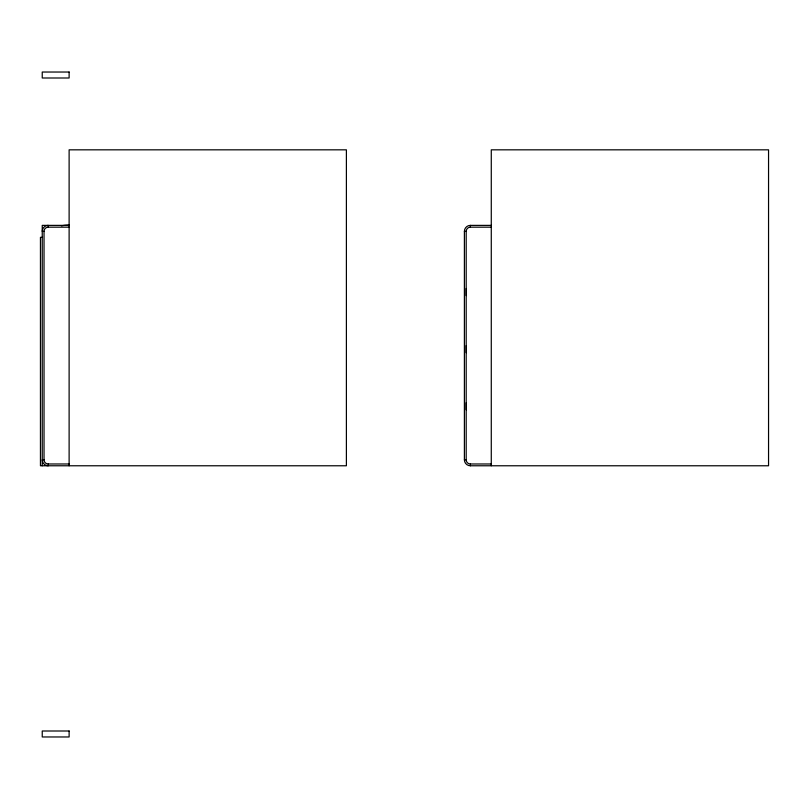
<?xml version="1.0" encoding="UTF-8"?>
<svg xmlns="http://www.w3.org/2000/svg" width="809" height="809" viewBox="0 0 809 809"><rect width="100%" height="100%" fill="white"/><g stroke="black" fill="none" stroke-linecap="round" stroke-linejoin="round"><path stroke-width="1.21" d="M466.196 409.829L466.196 402.69M466.196 352.714L466.196 345.574M466.196 295.609L466.196 288.469M69.119 225.377L42.24 225.377L42.24 465.772M491.275 465.772L491.275 149.827L768.55 149.827L768.55 465.772L470.373 465.772A5.966 5.966 0 0 1 464.396 459.805L464.396 231.354A5.966 5.966 0 0 1 470.373 225.377L491.275 225.377M44.03 459.805L42.25 459.805A5.966 5.966 0 0 0 48.216 465.772L48.216 463.982A4.176 4.176 0 0 1 44.03 459.805L44.03 231.354A4.176 4.176 0 0 1 48.216 227.177L69.119 227.167M470.373 465.772L470.373 463.982A4.176 4.176 0 0 1 466.196 459.805L466.196 231.354A4.176 4.176 0 0 1 470.373 227.177L491.275 227.167M44.03 231.354L42.25 231.354A5.966 5.966 0 0 1 48.216 225.377L48.216 227.167M464.406 231.354L466.196 231.354M42.24 237.33L40.45 237.33L40.45 465.772L346.394 465.772L346.394 149.827L69.119 149.827L69.119 465.772M464.406 459.805L466.196 459.805M48.216 463.982L69.119 463.982M470.373 463.982L491.275 463.982M470.373 225.387L470.373 227.167M61.423 225.812A39.914 39.914 0 0 1 69.119 225.084M69.119 72.031L42.24 72.031L42.24 77.998L69.119 77.998L69.119 72.031M69.119 731.002L42.24 731.002L42.24 736.969L69.119 736.969L69.119 731.002"/></g></svg>
